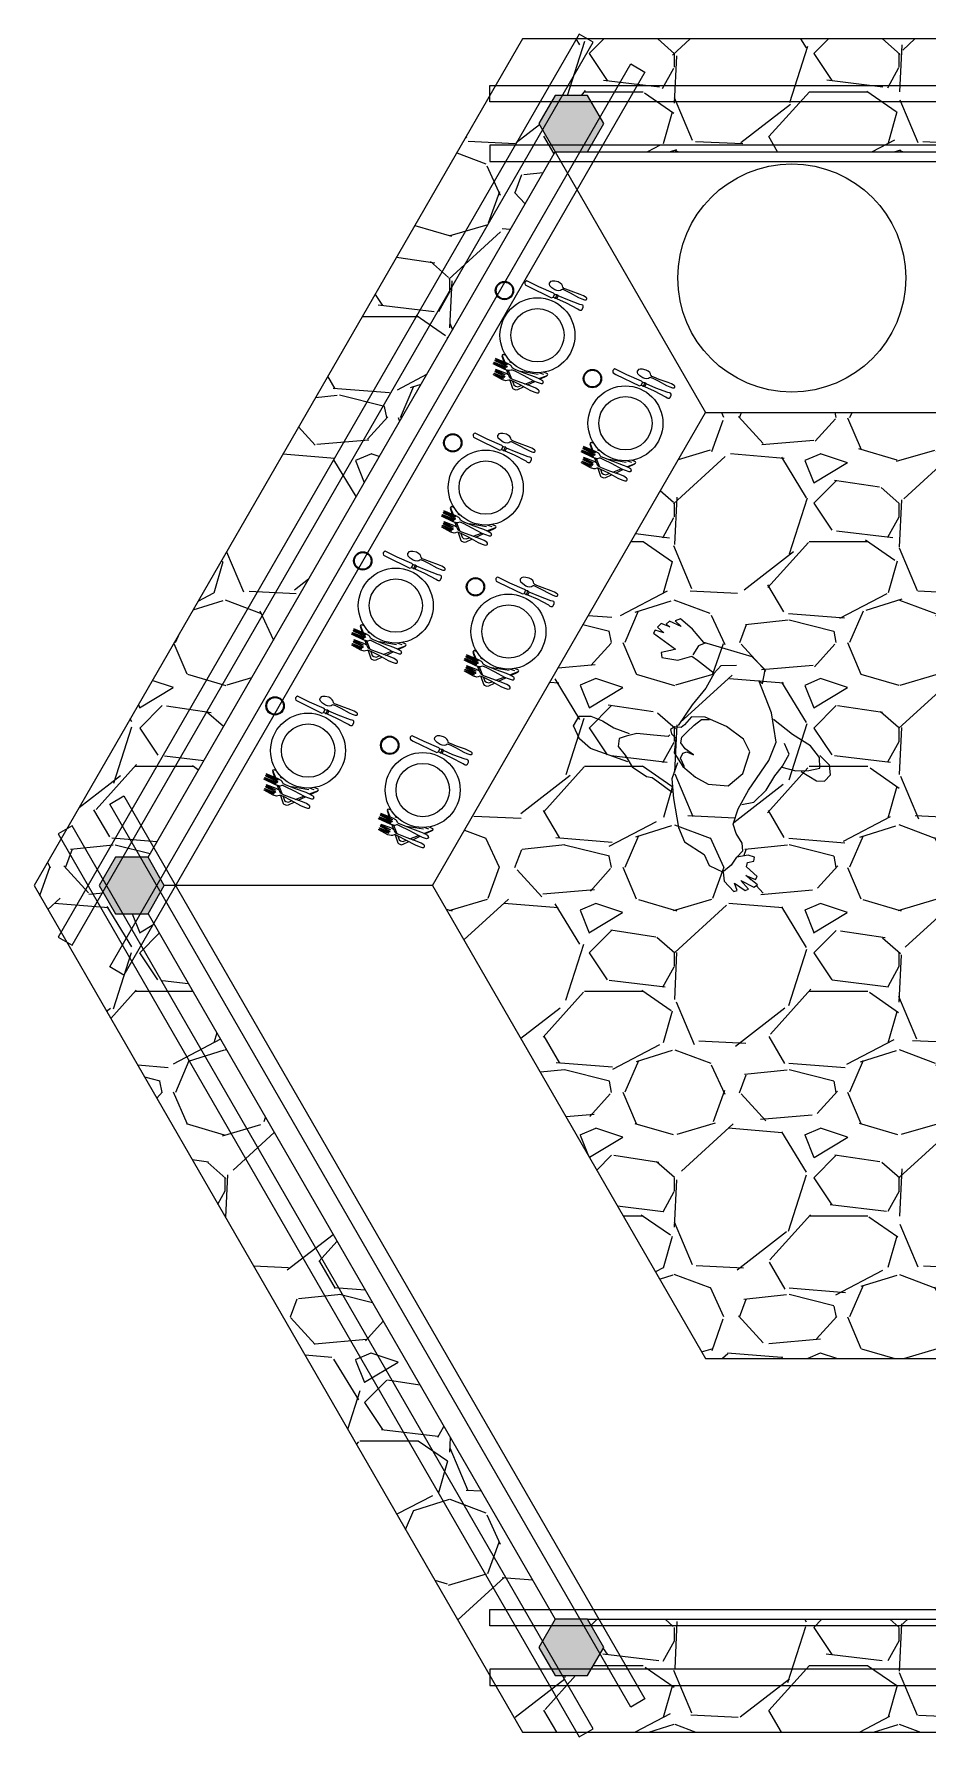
# Model space of a CAD drawing. Header units: inches. Extents: x 102.2 to 116.5, y 1193.1 to 1198.3.
# Drawn here: x 102.23 to 104.97, y 1193.11 to 1198.33 of the extents above; entities that cross this region are included whole.
import ezdxf

# ---------------------------------------------------------------- set-up
doc = ezdxf.new("R2010")
doc.units = ezdxf.units.IN
doc.header["$MEASUREMENT"] = 0
for name, color, linetype in [('ANTIKEIMENA', 2, 'Continuous'), ('DIAKEKOMMENES', 1, 'Continuous'), ('PROVOLES TOIXON', 3, 'Continuous'), ('xats', 7, 'Continuous'), ('YPOSTILOMATA', 4, 'Continuous')]:
    doc.layers.add(name, color=color, linetype=linetype)

# ---------------------------------------------------------------- blocks, each defined once
blk = doc.blocks.new('12PKIT16')
at = {"color": 0, "linetype": 'ByBlock'}
for radius in [5.625, 4]:
    blk.add_circle((0, 0), radius, dxfattribs=at)
blk = doc.blocks.new('12PKIT10')
at = {"color": 0, "linetype": 'ByBlock'}
for radius in [1.375, 1.25]:
    blk.add_circle((0, 0), radius, dxfattribs=at)
blk = doc.blocks.new('12PKIT21')
at = {"color": 0, "linetype": 'ByBlock'}
for p, q in [((-6.0625, 0.5), (-8, 0.4375)), ((-8, 0.4375), (-8, 0.375)), ((-8, 0.375), (-6.0625, 0.3125)), ((-6.0625, 0.25), (-8, 0.1875)), ((-8, 0.1875), (-8, 0.125)), ((-8, 0.125), (-6, 0.0625)), ((-5.5625, 0.4375), (-6.0625, 0.5)), ((-6.0625, 0.3125), (-6.0625, 0.25)), ((-6, 0.0625), (-5.9375, 0)), ((-6, -0.0625), (-5.9375, 0)), ((-5.375, 0.375), (-5.5625, 0.4375)), ((-5.1875, 0.1875), (-5.375, 0.375)), ((-5, 0.125), (-5.1875, 0.1875)), ((-4.5625, 0.125), (-5, 0.125)), ((-3.0625, 0.1875), (-4.5625, 0.125)), ((-1.375, 0.3125), (-3.0625, 0.1875)), ((-0.8125, 0.3125), (-1.375, 0.3125)), ((-0.1875, 0.25), (-0.8125, 0.3125)), ((-0.0625, 0.1875), (-0.1875, 0.25)), ((0, 0.0625), (-0.0625, 0.1875)), ((0, 0.0625), (0, -0.0625)), ((0, -0.0625), (0, 0.0625)), ((-8, -0.125), (-6, -0.0625)), ((-8, -0.1875), (-8, -0.125)), ((-6.0625, -0.25), (-8, -0.1875)), ((-8, -0.375), (-6.0625, -0.3125)), ((-8, -0.4375), (-8, -0.375)), ((-6.0625, -0.5), (-8, -0.4375)), ((-6.0625, -0.3125), (-6.0625, -0.25)), ((-5.5625, -0.4375), (-6.0625, -0.5)), ((-5.375, -0.375), (-5.5625, -0.4375)), ((-5.1875, -0.1875), (-5.375, -0.375)), ((-5, -0.125), (-5.1875, -0.1875)), ((-4.5625, -0.125), (-5, -0.125)), ((-3.0625, -0.1875), (-4.5625, -0.125)), ((-1.375, -0.3125), (-3.0625, -0.1875)), ((-0.8125, -0.3125), (-1.375, -0.3125)), ((-0.1875, -0.25), (-0.8125, -0.3125)), ((-0.0625, -0.1875), (-0.1875, -0.25)), ((0, -0.0625), (-0.0625, -0.1875))]:
    blk.add_line(p, q, dxfattribs=at)
blk = doc.blocks.new('12PKIT24')
at = {"color": 0, "linetype": 'ByBlock'}
for p, q in [((-5.75, 0.5625), (-7.3125, 0.4375)), ((-7.3125, 0.4375), (-7.3125, 0.375)), ((-7.3125, 0.375), (-5.75, 0.3125)), ((-5.75, 0.25), (-7.3125, 0.1875)), ((-7.3125, 0.1875), (-7.3125, 0.125)), ((-7.3125, 0.125), (-5.6875, 0.0625)), ((-5.25, 0.5), (-5.75, 0.5625)), ((-5.75, 0.3125), (-5.75, 0.25)), ((-5.6875, 0.0625), (-5.625, 0)), ((-5.6875, -0.0625), (-5.625, 0)), ((-5.0625, 0.375), (-5.25, 0.5)), ((-4.875, 0.1875), (-5.0625, 0.375)), ((-4.6875, 0.125), (-4.875, 0.1875)), ((-4.25, 0.125), (-4.6875, 0.125)), ((-2.9375, 0.1875), (-4.25, 0.125)), ((-1.3125, 0.3125), (-2.9375, 0.1875)), ((-0.6875, 0.3125), (-1.3125, 0.3125)), ((-0.1875, 0.25), (-0.6875, 0.3125)), ((-0.0625, 0.1875), (-0.1875, 0.25)), ((0, 0.0625), (-0.0625, 0.1875)), ((0, -0.0625), (0, 0.0625)), ((-7.3125, -0.125), (-5.6875, -0.0625)), ((-7.3125, -0.1875), (-7.3125, -0.125)), ((-5.75, -0.25), (-7.3125, -0.1875)), ((-7.3125, -0.3750000000000001), (-5.75, -0.3125)), ((-7.3125, -0.4375000000000001), (-7.3125, -0.3750000000000001)), ((-5.75, -0.5625000000000001), (-7.3125, -0.4375000000000001)), ((-5.75, -0.3125), (-5.75, -0.25)), ((-5.25, -0.5000000000000001), (-5.75, -0.5625000000000001)), ((-5.0625, -0.3750000000000001), (-5.25, -0.5000000000000001)), ((-4.875, -0.1875), (-5.0625, -0.3750000000000001)), ((-4.6875, -0.125), (-4.875, -0.1875)), ((-4.25, -0.125), (-4.6875, -0.125)), ((-2.9375, -0.1875), (-4.25, -0.125)), ((-1.3125, -0.3125), (-2.9375, -0.1875)), ((-0.6875, -0.3125), (-1.3125, -0.3125)), ((-0.1875, -0.25), (-0.6875, -0.3125)), ((-0.0625, -0.1875), (-0.1875, -0.25)), ((0, -0.0625), (-0.0625, -0.1875))]:
    blk.add_line(p, q, dxfattribs=at)
blk = doc.blocks.new('12PKIT27')
at = {"color": 0, "linetype": 'ByBlock'}
for name, p in [('12PKIT21', (0, 1.5)), ('12PKIT24', (0, 0))]:
    blk.add_blockref(name, p, dxfattribs=at)
blk = doc.blocks.new('12PKIT20')
at = {"color": 0, "linetype": 'ByBlock'}
for p, q in [((-9.4375, 0.25), (-9.5, 0.0625)), ((-9.5, 0.0625), (-9.4375, -0.125)), ((-9.3125, 0.375), (-9.4375, 0.25)), ((-7.3125, 0.3125), (-9.3125, 0.375)), ((-4.9375, 0.3125), (-7.3125, 0.3125)), ((-4.75, 0.25), (-4.9375, 0.3125)), ((-4.5, 0.25), (-4.75, 0.25)), ((-4.75, 0.25), (-4.75, -0.25)), ((-4.375, 0.3125), (-4.5, 0.25)), ((-4.375, 0.3125), (-4.375, -0.3125)), ((-4.125, 0.25), (-4.375, 0.3125)), ((-4.125, -0.25), (-4.125, 0.25)), ((-2.5625, 0.25), (-4.125, 0.25)), ((-0.625, 0.375), (-2.5625, 0.25)), ((-0.375, 0.4375), (-0.625, 0.375)), ((-0.1875, 0.4375), (-0.375, 0.4375)), ((-0.0625, 0.375), (-0.1875, 0.4375)), ((0, 0.1875), (-0.0625, 0.375)), ((0, -0.1875), (0, 0.1875)), ((-9.4375, -0.125), (-9.3125, -0.25)), ((-9.3125, -0.25), (-8.875, -0.3125)), ((-8.875, -0.3125), (-4.9375, -0.4375)), ((-4.9375, -0.4375), (-4.75, -0.25)), ((-4.5, -0.25), (-4.75, -0.25)), ((-4.375, -0.3125), (-4.5, -0.25)), ((-4.125, -0.25), (-4.375, -0.3125)), ((-2.5625, -0.25), (-4.125, -0.25)), ((-0.625, -0.375), (-2.5625, -0.25)), ((-0.375, -0.4375), (-0.625, -0.375)), ((-0.1875, -0.4375), (-0.375, -0.4375)), ((-0.0625, -0.375), (-0.1875, -0.4375)), ((0, -0.1875), (-0.0625, -0.375))]:
    blk.add_line(p, q, dxfattribs=at)
blk = doc.blocks.new('12PKIT23')
at = {"color": 0, "linetype": 'ByBlock'}
for p, q in [((-6.033105629545587, 0.2232757093485134), (-6.125, 0)), ((-6.033105629545587, -0.2232757093485133), (-6.125, 0)), ((-5.866051903684819, 0.3902252781695949), (-6.033105629545587, 0.2232757093485134)), ((-5.499461827765031, 0.5386249094513574), (-5.866051903684819, 0.3902252781695949)), ((-4.956537248166682, 0.6406496444979269), (-5.499461827765031, 0.5386249094513574)), ((-4.617789427169013, 0.6174621832836067), (-4.956537248166682, 0.6406496444979269)), ((-4.33936656382292, 0.5247124432001442), (-4.617789427169013, 0.6174621832836067)), ((-4.130549435946136, 0.3809503093999353), (-4.33936656382292, 0.5247124432001442)), ((-4.01453988991912, 0.2186382380604073), (-4.130549435946136, 0.3809503093999353)), ((-3.958855340809265, 0.1629883730555832), (-4.01453988991912, 0.2186382380604073)), ((-3.796441984224572, 0.1073385080507307), (-3.958855340809265, 0.1629883730555832)), ((-3.485536457414638, 0.1073385080507307), (-3.796441984224572, 0.1073385080507307)), ((-2.600976582432679, 0.1562953971734089), (-3.485536457414638, 0.1073385080507307)), ((-1.177007812563743, 0.261276796179601), (-2.600976582432679, 0.1562953971734089)), ((-0.6459374781703957, 0.267109081572471), (-1.177007812563743, 0.261276796179601)), ((-0.1790624722997052, 0.2204506936557209), (-0.6459374781703957, 0.267109081572471)), ((-0.0506718545200045, 0.1679599941526249), (-0.1790624722997052, 0.2204506936557209)), ((0, 0.0625), (-0.0506718545200045, 0.1679599941526249)), ((0, -0.0625), (0, 0.0625)), ((-5.866051903684819, -0.3902252781695949), (-6.033105629545587, -0.2232757093485133)), ((-5.499461827765031, -0.5386249094513573), (-5.866051903684819, -0.3902252781695949)), ((-4.956537248166682, -0.6406496444979268), (-5.499461827765031, -0.5386249094513573)), ((-4.617789427169013, -0.6174621832836066), (-4.956537248166682, -0.6406496444979268)), ((-4.33936656382292, -0.5247124432001442), (-4.617789427169013, -0.6174621832836066)), ((-4.130549435946136, -0.3809503093999353), (-4.33936656382292, -0.5247124432001442)), ((-4.01453988991912, -0.2186382380604072), (-4.130549435946136, -0.3809503093999353)), ((-3.958855340809265, -0.1629883730555832), (-4.01453988991912, -0.2186382380604072)), ((-3.796441984224572, -0.1073385080507307), (-3.958855340809265, -0.1629883730555832)), ((-3.485536457414638, -0.1073385080507307), (-3.796441984224572, -0.1073385080507307)), ((-2.600976582432679, -0.1562953971734089), (-3.485536457414638, -0.1073385080507307)), ((-1.177007812563743, -0.2612767961796009), (-2.600976582432679, -0.1562953971734089)), ((-0.6459374781703957, -0.267109081572471), (-1.177007812563743, -0.2612767961796009)), ((-0.1790624722997052, -0.2204506936557208), (-0.6459374781703957, -0.267109081572471)), ((-0.0506718545200045, -0.1679599941526248), (-0.1790624722997052, -0.2204506936557208)), ((0, -0.0625), (-0.0506718545200045, -0.1679599941526248))]:
    blk.add_line(p, q, dxfattribs=at)
blk = doc.blocks.new('12PKIT26')
at = {"color": 0, "linetype": 'ByBlock'}
for name, p in [('12PKIT20', (0, 0)), ('12PKIT23', (0, 1.5))]:
    blk.add_blockref(name, p, dxfattribs=at)
blk = doc.blocks.new('12PKIT30')
at = {"color": 0, "linetype": 'ByBlock'}
for p, q in [((-3.5, -4.6875), (-3.625, -4.8125)), ((-3.625, -4.8125), (-3.625, -5)), ((-3.625, -5), (-2.976990861618798, -5.706919060052218)), ((-3.5625, -4.9375), (-3.5, -5.0625)), ((-3.109335740958187, -4.6875), (-3.5, -4.6875)), ((-3.5, -5.0625), (-2.835067319461444, -5.70234088127295)), ((3.25, -5), (2.468246519449308, -5.054540940503536)), ((2.8125, -5.875), (3.6875, -5)), ((2.986111111111111, -5.886111111111112), (3.75, -5)), ((3.75, -4.6875), (3.109335740958187, -4.6875)), ((3.6875, -5), (3.75, -4.875)), ((3.8125, -4.75), (3.75, -4.6875)), ((3.75, -5), (3.8125, -4.875)), ((3.8125, -4.875), (3.8125, -4.75)), ((-2.836565096952908, -5.860110803324099), (-2.754406005221932, -5.949738903394254)), ((-2.665371400523559, -5.865633180628272), (-2.583690330477355, -5.94423194614443)), ((-2.602044235924933, -6.115951742627344), (-2.474525316455696, -6.255063291139241)), ((-2.398630462317922, -6.122308423052564), (-2.289663461538461, -6.227163461538462)), ((-1.742466110407327, -5.348311589098187), (-2.125, -5.375)), ((-2.108644859813084, -6.654205607476635), (-1.627205882352941, -7.179411764705883)), ((-1.876084598698481, -6.62513557483731), (-0.9019607843137252, -7.5625)), ((2.5, -5.3125), (-0.0699149582149316, -5.997810655523982)), ((1.223958333333333, -7.463541666666666), (2.196120689655172, -6.491379310344827)), ((1.654829545454546, -7.430397727272728), (2.456896551724137, -6.5)), ((-1.035904255319149, -7.824468085106383), (-0.1875, -8.75)), ((-0.6421568627450978, -7.8125), (-0.1875, -8.25)), ((-0.1875, -8.25), (0.0625, -8.3125)), ((-0.1875, -8.75), (-0.0625, -8.8125)), ((-0.0625, -8.8125), (0.375, -8.8125)), ((0.0625, -8.3125), (0.4375, -8.25)), ((0.375, -8.8125), (0.625, -8.625)), ((0.4375, -8.25), (0.8080357142857137, -7.879464285714286)), ((0.625, -8.625), (1.239116915422886, -7.912624378109452))]:
    blk.add_line(p, q, dxfattribs=at)
for name, p in [('12PKIT26', (4.5625, 6.4375)), ('12PKIT10', (-7.25, 4.125)), ('12PKIT16', (0, 0)), ('12PKIT27', (3.6875, -7.6875))]:
    blk.add_blockref(name, p, dxfattribs=at)

msp = doc.modelspace()

# ---------------------------------------------------------------- hatches: boundary and pattern name
at = {"layer": 'xats', "transparency": 33554528}
h = msp.add_hatch(dxfattribs=at)
h.set_pattern_fill('GRAVEL', color=256, scale=0.69)
h.set_pattern_definition([(228.012787504, (0.4968, 0.69), (-5.520000000000042, -6.210000000000002), [0.09282983999999998, -9.190170752480851]), (184.969740728, (0.4347, 0.621), (8.279999999999982, 0.6900000000000241), [0.15929892, -15.7705880852487]), (132.510447078, (0.276, 0.6072), (6.90000000000008, -7.589999999999907), [0.11232372, -11.12006249130879]), (267.273689006, (0.0069, 0.4347), (0.6900000000000166, 13.80000000000001), [0.14506422, -14.36135504872401]), (292.833654178, (0, 0.2897999999999999), (-3.449999999999992, 8.280000000000019), [0.14224695, -14.08246745838093]), (357.273689006, (0.0552, 0.1587), (-13.80000000000001, 0.6900000000000176), [0.14506422, -14.36135504872401]), (37.6942404667, (0.2001, 0.1518), (-8.969999999999999, -6.899999999999981), [0.19184001, -18.99214549875204]), (72.2553283749, (0.3519, 0.2691), (4.830000000000019, 15.18), [0.18111672, -17.93056183280124]), (121.429565615, (0.4071, 0.4416), (-5.520000000000013, 8.96999999999999), [0.1455555, -14.41001044571301]), (175.236358309, (0.3311999999999999, 0.5658), (7.589999999999988, -0.6900000000000261), [0.16617408, -8.142526179366687]), (222.397437798, (0.1656, 0.5795999999999999), (-8.279999999999974, -7.589999999999979), [0.21489912, -21.27502875330848]), (138.814074834, (0.69, 0.4278), (-4.830000000000022, 4.14), [0.07334768999999998, -7.261452920786941]), (171.46923439, (0.6348, 0.4760999999999999), (8.969999999999999, -1.379999999999997), [0.13954353, -13.81484287714833]), (225, (0.4968, 0.4968), (-7.66053886991358e-17, -0.6899999999999537), [0.09758048999999999, -0.878226868037439]), (203.198590514, (0.4485, 0.5795999999999999), (3.449999999999992, 1.379999999999983), [0.05254901999999999, -5.202334423046091]), (291.801409486, (0.4001999999999999, 0.5589), (-0.6899999999997819, 2.07000000000007), [0.07431506999999998, -3.641448646922805]), (30.96375653209999, (0.4278, 0.4898999999999999), (2.070000000000037, 1.379999999999986), [0.12070101, -3.902655797443256]), (161.565051177, (0.5313, 0.5519999999999999), (1.380000000000008, -0.6899999999999838), [0.08727879, -2.094692795516195]), (16.389540334, (0, 0.5589), (6.899999999999976, 2.07000000000003), [0.122268, -12.10456315120189]), (70.3461759419, (0.1173, 0.5933999999999999), (-2.760000000000842, -7.590000000002343), [0.10257609, -10.15501134565011]), (293.198590514, (0.5313, 0.69), (-1.379999999999979, 3.449999999999994), [0.10509735, -5.149786093046091]), (343.610459666, (0.5726999999999999, 0.5933999999999999), (-6.899999999999976, 2.07000000000003), [0.122268, -12.10456315120161]), (339.44395478, (0, 0.1311), (-3.450000000000025, 1.380000000000017), [0.1179072, -5.777455384269073]), (294.775140569, (0.1104, 0.0897), (-3.450000000000003, 7.590000000000001), [0.09879281999999999, -9.780503713660439]), (66.8014094864, (0.5382, 0), (1.379999999999987, 3.449999999999979), [0.10509735, -5.149786093046091]), (17.3540246363, (0.5795999999999999, 0.0966), (-8.969999999999983, -2.759999999999974), [0.11566539, -11.4508422938256]), (69.44395478040002, (0.2001, 0), (-1.380000000000005, -3.449999999999969), [0.05895359999999999, -5.836408984269074]), (101.309932474, (0.4968, 0), (-0.689999999999975, 2.760000000000008), [0.03518309999999999, -3.483140364379032]), (165.963756532, (0.4898999999999999, 0.0345), (2.069999999999971, -0.6900000000000008), [0.14224695, -2.702695931676213]), (186.009005957, (0.3519, 0.06899999999999999), (6.900000000000031, 0.6899999999999883), [0.1318245, -13.05060699043453]), (303.690067526, (0.4278, 0.4278), (-0.6899999999999912, 1.37999999999999), [0.09951317999999996, -2.388317200070159]), (353.157226587, (0.4829999999999999, 0.345), (11.73000000000001, -1.380000000000036), [0.17373786, -17.20001821057953]), (60.9453959009, (0.6555, 0.3243), (-2.759999999999983, -4.829999999999984), [0.07103963999999999, -7.03294515728103]), (90, (0.69, 0.3864), (-0.6899999999999998, 0.69), [0.04139999999999999, -0.6486]), (120.256437164, (0.3381, 0.0897), (2.760000000000006, -4.830000000000005), [0.09585755999999998, -9.489928792720361]), (48.01278750420001, (0.2897999999999999, 0.1725), (5.52, 6.209999999999982), [0.18565968, -9.09734091248085]), (0, (0.414, 0.3105), (0.69, 0.69), [0.1794, -0.5105999999999999]), (325.3048464690001, (0.5933999999999999, 0.3105), (6.900000000000095, -4.829999999999879), [0.10909866, -10.80075926758098]), (254.054604099, (0.6830999999999999, 0.2484), (-0.690000000000026, -2.760000000000003), [0.10046538, -4.922810443603544]), (207.645975364, (0.6555, 0.1518), (-13.10999999999996, -6.900000000000032), [0.16357485, -16.19393718575898]), (175.42607874, (0.5105999999999999, 0.0759), (-8.969999999999967, 0.6900000000000008), [0.17305131, -17.13206065149854])])
h.paths.add_polyline_path([(106.7279118874989, 1198.317193657499), (103.7279118874989, 1198.317193657499), (102.2279118874989, 1195.719118657498), (103.7279118874989, 1193.121043657499), (106.7279118874989, 1193.121043657499), (108.2279118874989, 1195.719118657498)])
h.paths.add_polyline_path([(105.6221832652955, 1196.45847660416), (105.6259483342333, 1196.45847660416), (105.6220299366964, 1196.459064866339)], flags=0)
h.paths.add_polyline_path([(105.6805418338435, 1196.511232638438), (105.6203007308261, 1196.503696062117), (105.5111137316045, 1196.513116782518), (105.4452250251786, 1196.513116782518), (105.3962791289757, 1196.503696062117), (105.3755712498149, 1196.481086333122), (105.3586284395908, 1196.45094002784), (105.339803094896, 1196.437751019246), (105.3134476123256, 1196.443403451487), (105.3360380259582, 1196.417025434364), (105.339803094896, 1196.39629984945), (105.3285078880814, 1196.392531561289), (105.3153301467951, 1196.407604713931), (105.3021524055099, 1196.403836425771), (105.2927397331649, 1196.360501111894), (105.2814445263468, 1196.360501111894), (105.2776794574091, 1196.392531561289), (105.2701493195323, 1196.347312103333), (105.2588541127154, 1196.352964535573), (105.256971578246, 1196.39818399353), (105.2456763714302, 1196.364269400054), (105.2362636990852, 1196.371805976375), (105.240028768023, 1196.411373002123), (105.2249684922672, 1196.392531561289), (105.2174383543904, 1196.40006813761), (105.2306160956756, 1196.441519307406), (105.253206509307, 1196.45847660416), (105.2531442768196, 1196.459255175381), (105.2833270596021, 1196.447171737889), (105.311742677675, 1196.445394242631), (105.3134476123256, 1196.443403451487), (105.339803094896, 1196.437751019246), (105.3586284395908, 1196.45094002784), (105.3755712498149, 1196.481086333122), (105.3962791289757, 1196.503696062117), (105.4452250251786, 1196.513116782518), (105.5111137316045, 1196.513116782518), (105.6203007308261, 1196.503696062117), (105.6805418338435, 1196.511232638438), (105.752078143679, 1196.567756960908), (105.8198493845744, 1196.650659300501), (105.8160843156355, 1196.635586147859), (105.8575000739617, 1196.64877515642), (105.8725603497151, 1196.70341533481), (105.8537350050239, 1196.788201818483), (105.8398332117967, 1196.84907416672), (105.8374914220719, 1196.850949200184), (105.8575000739617, 1196.905018751552), (105.8669127463079, 1196.952122353621), (105.8537350050239, 1196.963427218102), (105.8480874016143, 1196.938933345027), (105.8443223326753, 1196.978500370743), (105.8311445913913, 1196.982268658904), (105.8292620569218, 1196.969079650342), (105.825496987984, 1196.997341811577), (105.8104367122282, 1197.001110099738), (105.8047891088209, 1196.976616226663), (105.7991415054137, 1197.002994243818), (105.7878462985956, 1197.002994243818), (105.7784336262506, 1196.920091904225), (105.7671384194325, 1196.931396768706), (105.7483130747412, 1196.954006497701), (105.7351353334549, 1196.944585777268), (105.752078143679, 1196.897482175231), (105.7840812296578, 1196.865451725836), (105.7821986951884, 1196.844726140953), (105.7727230619586, 1196.78023674209), (105.7709034924687, 1196.780665242162), (105.7727860228421, 1196.780665242162), (105.7821986951884, 1196.844726140953), (105.7840812296578, 1196.865451725836), (105.752078143679, 1196.897482175231), (105.7351353334549, 1196.944585777268), (105.7483130747412, 1196.954006497701), (105.7671384194325, 1196.931396768706), (105.7784336262506, 1196.920091904225), (105.7878462985956, 1197.002994243818), (105.7991415054137, 1197.002994243818), (105.8047891088209, 1196.976616226663), (105.8104367122282, 1197.001110099738), (105.825496987984, 1196.997341811577), (105.8273608834999, 1196.983350642633), (105.8443223326753, 1196.978500370743), (105.8480874016143, 1196.938933345027), (105.8537350050239, 1196.963427218102), (105.8669127463079, 1196.952122353621), (105.8575000739617, 1196.905018751552), (105.838674729268, 1196.854146861354), (105.8537350050239, 1196.788201818483), (105.8725603497151, 1196.70341533481), (105.8575000739617, 1196.64877515642), (105.8160843156355, 1196.635586147859), (105.8198493845744, 1196.650659300501), (105.752078143679, 1196.567756960908)], flags=16)
h.paths.add_polyline_path([(105.6396808313189, 1196.602945854109), (105.615207883218, 1196.567147116554), (105.5469910185325, 1196.553821576882), (105.4911788737862, 1196.573991930827), (105.4659329043417, 1196.629933715618), (105.4659329043417, 1196.675153173575), (105.4753455766879, 1196.724140919692), (105.499209202985, 1196.768668615601), (105.5407068103174, 1196.786290367727), (105.5462725631923, 1196.803939428863), (105.5562945588696, 1196.813387453606), (105.5688629768248, 1196.806406108255), (105.5776936103678, 1196.787510056403), (105.5895708559879, 1196.783131923889), (105.6215739419656, 1196.775595347568), (105.6410086099892, 1196.739214072366), (105.6485387478659, 1196.667616597254)], flags=0)
h.paths.add_polyline_path([(104.2897921371917, 1197.170783585749), (103.4516730532421, 1195.719118749555), (104.2897929932564, 1194.267453283431), (106.6279117252927, 1194.267453834154), (106.6279119137256, 1193.467453834154), (106.6779119137256, 1193.380851293776), (106.6279119137256, 1193.294248753398), (106.5279119137256, 1193.294248753398), (106.4779119137256, 1193.380851293776), (106.5279119001266, 1193.4674538106), (103.9279129627883, 1193.467453198194), (103.9779129627883, 1193.380850657815), (103.9279129627883, 1193.294248117437), (103.8279129627883, 1193.294248117437), (103.7779129627883, 1193.380850657815), (103.8279129627883, 1193.467453198194), (102.5779125693898, 1195.63251611712), (102.4779125693898, 1195.63251611712), (102.4279125693898, 1195.719118657498), (102.4779125693898, 1195.805721197877), (102.5779125693898, 1195.805721197877), (103.8279118612723, 1197.970783480843), (103.7779118612723, 1198.057386021221), (103.8279118612723, 1198.1439885616), (103.9279118612723, 1198.1439885616), (103.9779118612723, 1198.057386021221), (103.9279118743856, 1197.970783503556), (106.5279108253229, 1197.970784094091), (106.4779108122096, 1198.057386657182), (106.5279108122096, 1198.14398919756), (106.6279108122096, 1198.14398919756), (106.6779108122096, 1198.057386657182), (106.6279108122096, 1197.970784116803), (106.6279109939127, 1197.170784116803)], flags=16)
h.paths.add_polyline_path([(105.8544108004781, 1197.59021304081, -1), (106.5544108004781, 1197.59021304081, -1)], flags=0)
h.paths.add_polyline_path([(105.59806298591, 1195.094078145559), (105.6018280548478, 1195.114803730473), (105.5905328480333, 1195.118572018634), (105.5773551067469, 1195.103498865992), (105.5641773654617, 1195.107267154152), (105.5547646931167, 1195.150602468029), (105.5434694862986, 1195.150602468029), (105.5397044173609, 1195.118572018634), (105.5321742794841, 1195.16379147659), (105.5208790726672, 1195.15813904435), (105.5189965381978, 1195.112919586393), (105.5077013313821, 1195.146834179869), (105.498288659037, 1195.139297603548), (105.5020537279748, 1195.0997305778), (105.486993452219, 1195.118572018634), (105.4794633143422, 1195.111035442313), (105.4926410556274, 1195.069584272516), (105.5158862632238, 1195.05213546039), (105.5453520195539, 1195.063931842034), (105.5737676376266, 1195.065709337292)], flags=16)
h.paths.add_polyline_path([(105.9388017248576, 1195.15625490027), (105.9670397418974, 1195.139297603548), (105.9839825521215, 1195.09784643372), (105.9877476210605, 1195.031901390881), (105.9995980454183, 1194.954807771956), (106.0141031036308, 1194.943346619015), (106.0818743445262, 1194.860444279422), (106.0781092755873, 1194.875517432064), (106.1195250339134, 1194.862328423502), (106.134585309667, 1194.807688245113), (106.1157599649757, 1194.72290176144), (106.1006996892199, 1194.656956718568), (106.1195250339134, 1194.606084828371), (106.1289377062597, 1194.558981226302), (106.1157599649757, 1194.547676361821), (106.1101123615661, 1194.572170234896), (106.1063472926271, 1194.53260320918), (106.0893858434518, 1194.52775293729), (106.0875219479358, 1194.513761768345), (106.07246167218, 1194.509993480185), (106.0668140687727, 1194.53448735326), (106.0611664653655, 1194.508109336105), (106.0498712585474, 1194.508109336105), (106.0404585862024, 1194.591011675698), (106.0291633793843, 1194.579706811217), (106.0103380346931, 1194.557097082222), (105.9971602934067, 1194.566517802655), (106.0141031036308, 1194.613621404692), (106.0461061896096, 1194.645651854087), (106.0442236551402, 1194.666377438969), (106.0348109827939, 1194.730438337761), (106.0329284524215, 1194.730438337761), (106.0347480219105, 1194.730866837833), (106.0442236551402, 1194.666377438969), (106.0461061896096, 1194.645651854087), (106.0141031036308, 1194.613621404692), (105.9971602934067, 1194.566517802655), (106.0103380346931, 1194.557097082222), (106.0291633793843, 1194.579706811217), (106.0404585862024, 1194.591011675698), (106.0498712585474, 1194.508109336105), (106.0611664653655, 1194.508109336105), (106.0668140687727, 1194.53448735326), (106.07246167218, 1194.509993480185), (106.0875219479358, 1194.513761768345), (106.0912870168736, 1194.542023929581), (106.0931695513431, 1194.528834921019), (106.1063472926271, 1194.53260320918), (106.1101123615661, 1194.572170234896), (106.1157599649757, 1194.547676361821), (106.1289377062597, 1194.558981226302), (106.1195250339134, 1194.606084828371), (106.0995163820237, 1194.660154379739), (106.1018581717485, 1194.662029413203), (106.1157599649757, 1194.72290176144), (106.134585309667, 1194.807688245113), (106.1195250339134, 1194.862328423502), (106.0781092755873, 1194.875517432064), (106.0818743445262, 1194.860444279422), (106.0141031036308, 1194.943346619015), (105.9995980454183, 1194.954807771956), (105.9877476210605, 1195.031901390881), (105.9839825521215, 1195.09784643372), (105.9670397418974, 1195.139297603548), (105.9388017248576, 1195.15625490027), (105.916211311225, 1195.129876883115), (105.8955034320642, 1195.095962289639), (105.8842082252474, 1195.052626975763), (105.8879732941851, 1195.052626975763), (105.8840548966482, 1195.052038713584), (105.8955034320642, 1195.095962289639), (105.916211311225, 1195.129876883115)], flags=16)
h.paths.add_polyline_path([(105.032845720538, 1197.570187233158, -1), (105.732845720538, 1197.570187233158, -1)], flags=0)
h.paths.add_polyline_path([(105.8772328431698, 1194.943956463369), (105.9017057912707, 1194.908157725813), (105.9105637078177, 1194.843486982669), (105.903033569941, 1194.771889507557), (105.8835989019174, 1194.735508232355), (105.8515958159397, 1194.727971656034), (105.8397185703196, 1194.72359352352), (105.8308879367766, 1194.704697471668), (105.8183195188215, 1194.697716126317), (105.8082975231441, 1194.70716415106), (105.8027317702692, 1194.724813212196), (105.7612341629368, 1194.742434964322), (105.7373705366397, 1194.786962660231), (105.7279578642935, 1194.835950406348), (105.7279578642935, 1194.881169864305), (105.753203833738, 1194.937111649096), (105.8090159784843, 1194.957282003041)], flags=16)
h.paths.add_polyline_path([(104.5241007005328, 1196.082343569371), (104.5259412006861, 1196.085628124637), (104.5235125623117, 1196.082497372763)], flags=16)
h.paths.add_polyline_path([(104.5066053619616, 1196.159043209552), (104.4837320867771, 1196.102806177645), (104.4221391732236, 1196.012159259486), (104.389930420533, 1195.954679542327), (104.3742223276278, 1195.907375139305), (104.3838237586363, 1195.878257642381), (104.4018404170444, 1195.848740553089), (104.4041436890342, 1195.825870518355), (104.3863291425018, 1195.805641742229), (104.4203836888875, 1195.812454557056), (104.4403046890755, 1195.805607706272), (104.4380705522523, 1195.793911966651), (104.4184793471635, 1195.789784318515), (104.4153249602628, 1195.776446301259), (104.4485283917391, 1195.7470510641), (104.4430068912768, 1195.737197398299), (104.4132238001762, 1195.749570470556), (104.4489911635476, 1195.720896474117), (104.4385386176298, 1195.713805919054), (104.3981700038741, 1195.734268527328), (104.422234776179, 1195.707836197095), (104.41105879852, 1195.70330895658), (104.3783819804233, 1195.725935287031), (104.3874567980231, 1195.703586696829), (104.377201070441, 1195.700701733945), (104.3474818209378, 1195.73246048946), (104.3437316854635, 1195.760457153282), (104.3430220572599, 1195.760783456579), (104.3683177785742, 1195.781207372004), (104.3837589914151, 1195.805127568196), (104.3863291425018, 1195.805641742229), (104.4041436890342, 1195.825870518355), (104.4018404170444, 1195.848740553089), (104.3838237586363, 1195.878257642381), (104.3742223276278, 1195.907375139305), (104.389930420533, 1195.954679542327), (104.4221391732236, 1196.012159259486), (104.4837320867771, 1196.102806177645), (104.5066053619616, 1196.159043209552), (104.4922644102643, 1196.249080867008), (104.4530714129498, 1196.348728485965), (104.464380367346, 1196.338075635402), (104.4731200963065, 1196.380653001716), (104.4328153241209, 1196.420501293263), (104.3496471414517, 1196.445525178013), (104.2897478811156, 1196.463154166809), (104.2869673967324, 1196.462027829293), (104.249579368757, 1196.505914021879), (104.2130885736158, 1196.53715133288), (104.1967847321656, 1196.531181610922), (104.2153918456062, 1196.514281298148), (104.1790340272301, 1196.530338518052), (104.1693049130547, 1196.520684648446), (104.1798904357096, 1196.512595112427), (104.1533947082464, 1196.52312611086), (104.1427453439933, 1196.511829963618), (104.161352457435, 1196.494929650846), (104.135580161714, 1196.502897334733), (104.1300586612517, 1196.493043668932), (104.1977794109502, 1196.444306656602), (104.1823958195752, 1196.439979212275), (104.153469136954, 1196.434608878907), (104.1552457955372, 1196.418507750898), (104.2046200917267, 1196.410262326776), (104.2482069339806, 1196.422523419017), (104.2653671839103, 1196.41074973535), (104.3169941510134, 1196.370958700447), (104.3157308673463, 1196.369580818081), (104.3166511154207, 1196.37122309214), (104.2653671839103, 1196.41074973535), (104.2482069339806, 1196.422523419017), (104.2046200917267, 1196.410262326776), (104.1552457955372, 1196.418507750898), (104.153469136954, 1196.434608878907), (104.1823958195752, 1196.439979212275), (104.1977794109502, 1196.444306656602), (104.1300586612517, 1196.493043668932), (104.135580161714, 1196.502897334733), (104.161352457435, 1196.494929650846), (104.1427453439933, 1196.511829963618), (104.1533947082464, 1196.52312611086), (104.1665114050257, 1196.517912745293), (104.1790340272301, 1196.530338518052), (104.2153918456062, 1196.514281298148), (104.1967847321656, 1196.531181610922), (104.2130885736158, 1196.53715133288), (104.249579368757, 1196.505914021879), (104.2847562771228, 1196.464623248904), (104.3496471414517, 1196.445525178013), (104.4328153241209, 1196.420501293263), (104.4731200963065, 1196.380653001716), (104.464380367346, 1196.338075635402), (104.4530714129498, 1196.348728485965), (104.4922644102643, 1196.249080867008)], flags=16)
h.paths.add_polyline_path([(107.8279097369199, 1195.719118657498), (107.8779097369199, 1195.805721197877), (107.9779097369199, 1195.805721197877), (108.0279097369199, 1195.719118657498), (107.9779097369199, 1195.63251611712), (107.8779097369199, 1195.63251611712)], flags=16)
h.paths.add_polyline_path([(104.2046009648537, 1197.583537771593, -1), (104.9046009648537, 1197.583537771593, -1)], flags=0)
h.paths.add_polyline_path([(104.4258893525932, 1196.129380441662), (104.4041673921795, 1196.063355695764), (104.3592882927499, 1196.024526517125), (104.2981448985029, 1196.029848884908), (104.2586965348242, 1196.051953770816), (104.2205620578923, 1196.084112118713), (104.1933825634692, 1196.126696898223), (104.1982952846522, 1196.171512550989), (104.1856194084724, 1196.184995470818), (104.1822762891181, 1196.198356949848), (104.1945105378306, 1196.205908603392), (104.2153117264119, 1196.20437517), (104.2249371253588, 1196.21259640488), (104.2471561039406, 1196.236830976993), (104.2883946100797, 1196.236000845739), (104.3545355195569, 1196.207570553578), (104.4066226490078, 1196.168229752239)], flags=0)
at = {"layer": 'YPOSTILOMATA'}
h = msp.add_hatch(color=256, dxfattribs=at)
h.dxf.hatch_style = 1
h.paths.add_polyline_path([(103.7779118612723, 1198.057386021221), (103.8279118612723, 1197.970783480843), (103.9279118612723, 1197.970783480843), (103.9779118612723, 1198.057386021221), (103.9279118612723, 1198.1439885616), (103.8279118612723, 1198.1439885616)])
h.paths.add_polyline_path([(102.6279125693898, 1195.719118657498), (102.5779125693898, 1195.805721197877), (102.4779125693898, 1195.805721197877), (102.4279125693898, 1195.719118657498), (102.4779125693898, 1195.63251611712), (102.5779125693898, 1195.63251611712)])
h.paths.add_polyline_path([(103.7779129627883, 1193.380850657815), (103.8279129627883, 1193.294248117437), (103.9279129627883, 1193.294248117437), (103.9779129627883, 1193.380850657815), (103.9279129627883, 1193.467453198194), (103.8279129627883, 1193.467453198194)])
h.paths.add_polyline_path([(106.4779119137256, 1193.380851293776), (106.5279119137256, 1193.294248753398), (106.6279119137256, 1193.294248753398), (106.6779119137256, 1193.380851293776), (106.6279119137256, 1193.467453834154), (106.5279119137256, 1193.467453834154)])
h.paths.add_polyline_path([(107.8279097369199, 1195.719118657498), (107.8779097369199, 1195.63251611712), (107.9779097369199, 1195.63251611712), (108.0279097369199, 1195.719118657498), (107.9779097369199, 1195.805721197877), (107.8779097369199, 1195.805721197877)])
h.paths.add_polyline_path([(106.5279108122096, 1197.970784116803), (106.6279108122096, 1197.970784116803), (106.6779108122096, 1198.057386657182), (106.6279108122096, 1198.14398919756), (106.5279108122096, 1198.14398919756), (106.4779108122096, 1198.057386657182)])

# ---------------------------------------------------------------- linework, layer by layer
at = {"layer": 'ANTIKEIMENA'}
for p, q in [((104.1790340272301, 1196.530338518052), (104.1693049130547, 1196.520684648446)), ((104.2153918456062, 1196.514281298148), (104.1790340272301, 1196.530338518052)), ((104.2130885736158, 1196.53715133288), (104.1967847321656, 1196.531181610922)), ((104.1967847321656, 1196.531181610922), (104.2153918456062, 1196.514281298148)), ((104.249579368757, 1196.505914021879), (104.2130885736158, 1196.53715133288)), ((104.135580161714, 1196.502897334733), (104.1300586612517, 1196.493043668932)), ((104.1300586612517, 1196.493043668932), (104.1977794109502, 1196.444306656602)), ((104.161352457435, 1196.494929650846), (104.135580161714, 1196.502897334733)), ((104.1533947082464, 1196.52312611086), (104.1427453439933, 1196.511829963618)), ((104.1427453439933, 1196.511829963618), (104.161352457435, 1196.494929650846)), ((104.1798904357096, 1196.512595112427), (104.1533947082464, 1196.52312611086)), ((104.1693049130547, 1196.520684648446), (104.1798904357096, 1196.512595112427)), ((104.2847562771228, 1196.464623248904), (104.249579368757, 1196.505914021879)), ((104.1823958195752, 1196.439979212275), (104.153469136954, 1196.434608878907)), ((104.153469136954, 1196.434608878907), (104.1552457955372, 1196.418507750898)), ((104.1977794109502, 1196.444306656602), (104.1823958195752, 1196.439979212275)), ((104.2682556181811, 1196.454447934834), (104.2509676842616, 1196.427450251941)), ((104.2906075715062, 1196.463502416037), (104.2682556181811, 1196.454447934834)), ((104.3496471414517, 1196.445525178013), (104.2847562771228, 1196.464623248904)), ((104.4328153241209, 1196.420501293263), (104.3496471414517, 1196.445525178013)), ((104.1552457955372, 1196.418507750898), (104.2046200917267, 1196.410262326776)), ((104.2046200917267, 1196.410262326776), (104.2482069339806, 1196.422523419017)), ((104.2482069339806, 1196.422523419017), (104.2653671839103, 1196.41074973535)), ((104.2653671839103, 1196.41074973535), (104.3166511154207, 1196.37122309214)), ((104.3166511154207, 1196.37122309214), (104.2908841132682, 1196.325239318413)), ((104.315730864048, 1196.369580814483), (104.337949843089, 1196.393815386827)), ((104.337949843089, 1196.393815386827), (104.3844304141111, 1196.395823220046)), ((104.4731200963065, 1196.380653001716), (104.4328153241209, 1196.420501293263)), ((104.464380367346, 1196.338075635402), (104.4731200963065, 1196.380653001716)), ((104.2908841132682, 1196.325239318413), (104.2488132696637, 1196.273285822726)), ((104.4530714129498, 1196.348728485965), (104.464380367346, 1196.338075635402)), ((104.4922644102643, 1196.249080867008), (104.4530714129498, 1196.348728485965)), ((104.2488132696637, 1196.273285822726), (104.2057077659354, 1196.209948527668)), ((103.8848626234526, 1196.209641006995), (103.9014271248361, 1196.239202004391)), ((103.9014271248361, 1196.239202004391), (103.937651966476, 1196.238324875567)), ((103.937651966476, 1196.238324875567), (103.9732863531097, 1196.224830970207)), ((103.9732863531097, 1196.224830970207), (104.0085271030741, 1196.202925880491)), ((104.2471561039406, 1196.236830976993), (104.2249371253588, 1196.21259640488)), ((104.2883946100797, 1196.236000845739), (104.2471561039406, 1196.236830976993)), ((104.2551964721735, 1196.211444625287), (104.2779420641624, 1196.228910290678)), ((104.2779420641624, 1196.228910290678), (104.3015440646582, 1196.228632550426)), ((104.3545355195569, 1196.207570553578), (104.2883946100797, 1196.236000845739)), ((104.5066053619616, 1196.159043209552), (104.4922644102643, 1196.249080867008)), ((104.5566339547547, 1196.182800245226), (104.4980518642273, 1196.22857435063)), ((103.903209076961, 1196.169149418785), (103.8848626234526, 1196.209641006995)), ((103.9364125084368, 1196.139754181625), (103.903209076961, 1196.169149418785)), ((104.0085271030741, 1196.202925880491), (104.0549438306975, 1196.185548031291)), ((104.0247032613563, 1196.170124235916), (104.0218786695285, 1196.145811719759)), ((104.0461349665995, 1196.177536439318), (104.0247032613563, 1196.170124235916)), ((104.0785458311938, 1196.185270291041), (104.0461349665995, 1196.177536439318)), ((104.1297606275372, 1196.180309422186), (104.0785458311938, 1196.185270291041)), ((104.1751241283464, 1196.176469386433), (104.1297606275372, 1196.180309422186)), ((104.1804845928676, 1196.181867249167), (104.1751241283464, 1196.176469386433)), ((104.1945105378306, 1196.205908603392), (104.1822762891181, 1196.198356949848)), ((104.1822762891181, 1196.198356949848), (104.1856194084724, 1196.184995470818)), ((104.1856194084724, 1196.184995470818), (104.1982952846522, 1196.171512550989)), ((104.1982952846522, 1196.171512550989), (104.1933825634692, 1196.126696898223)), ((104.2153117264119, 1196.20437517), (104.1945105378306, 1196.205908603392)), ((104.2138490603113, 1196.156927815055), (104.2172002655193, 1196.174471424506)), ((104.2249371253588, 1196.21259640488), (104.2153117264119, 1196.20437517)), ((104.2172002655193, 1196.174471424506), (104.2322540618493, 1196.189773367718)), ((104.2322540618493, 1196.189773367718), (104.2551964721735, 1196.211444625287)), ((104.4066226490078, 1196.168229752239), (104.3545355195569, 1196.207570553578)), ((104.4258893525932, 1196.129380441662), (104.4066226490078, 1196.168229752239)), ((104.6123223182862, 1196.147279398018), (104.5566339547547, 1196.182800245226)), ((104.0517308957683, 1196.098872873165), (103.9364125084368, 1196.139754181625)), ((104.0218786695285, 1196.145811719759), (104.0433795099371, 1196.118658148804)), ((104.0433795099371, 1196.118658148804), (104.0644867136758, 1196.083093393493)), ((104.1933825634692, 1196.126696898223), (104.2205620578923, 1196.084112118713)), ((104.2133277404454, 1196.109745264181), (104.2199663093181, 1196.125446799791)), ((104.2255997872235, 1196.083280370821), (104.2133277404454, 1196.109745264181)), ((104.2273283099338, 1196.138585020856), (104.2138490603113, 1196.156927815055)), ((104.2199663093181, 1196.125446799791), (104.2327859687975, 1196.129053003397)), ((104.2528112085476, 1196.119906402326), (104.2273283099338, 1196.138585020856)), ((104.2327859687975, 1196.129053003397), (104.2528112085476, 1196.119906402326)), ((104.4041673921795, 1196.063355695764), (104.4258893525932, 1196.129380441662)), ((104.4837320867771, 1196.102806177645), (104.5066053619616, 1196.159043209552)), ((104.5259412006861, 1196.085628124637), (104.546186702378, 1196.121758232566)), ((104.546186702378, 1196.121758232566), (104.532574475991, 1196.155281117862)), ((104.6402010676629, 1196.112236087221), (104.6123223182862, 1196.147279398018)), ((104.641190452879, 1196.079312590515), (104.6402010676629, 1196.112236087221)), ((104.670313953836, 1196.088888516064), (104.6413181360466, 1196.118083957048)), ((104.0644867136758, 1196.083093393493), (104.1086693044765, 1196.054019804671)), ((104.2034018079346, 1196.095885802395), (104.1867734649525, 1196.04693912174)), ((104.2205620578923, 1196.084112118713), (104.2586965348242, 1196.051953770816)), ((104.3592882927499, 1196.024526517125), (104.4041673921795, 1196.063355695764)), ((104.4221391732236, 1196.012159259486), (104.4837320867771, 1196.102806177645)), ((104.5026051536921, 1196.055545682711), (104.5259412006861, 1196.085628124637)), ((104.5241007005328, 1196.082343569371), (104.567426882854, 1196.071013386175)), ((104.567426882854, 1196.071013386175), (104.6071359064649, 1196.072499775703)), ((104.5833370876629, 1196.068571923761), (104.6300836103581, 1196.04021957566)), ((104.6071359064649, 1196.072499775703), (104.641190452879, 1196.079312590515)), ((104.6553292926726, 1196.039020798496), (104.6731438392054, 1196.059249574623)), ((104.6731438392054, 1196.059249574623), (104.670313953836, 1196.088888516064)), ((104.1086693044765, 1196.054019804671), (104.1262231911035, 1196.050657305345)), ((104.1262231911035, 1196.050657305345), (104.1400960773959, 1196.040725695502)), ((104.1400960773959, 1196.040725695502), (104.1873692135266, 1196.005604440662)), ((104.1867734649525, 1196.04693912174), (104.1915129856435, 1195.986018961213)), ((104.2586965348242, 1196.051953770816), (104.2981448985029, 1196.029848884908)), ((104.2981448985029, 1196.029848884908), (104.3592882927499, 1196.024526517125)), ((104.389930420533, 1195.954679542327), (104.4221391732236, 1196.012159259486)), ((104.4381185131722, 1195.975152022734), (104.4761147197973, 1196.012125223529)), ((104.4761147197973, 1196.012125223529), (104.5026051536921, 1196.055545682711)), ((104.6300836103581, 1196.04021957566), (104.6553292926726, 1196.039020798496)), ((104.1915129856435, 1195.986018961213), (104.2067741874177, 1195.897623581391)), ((104.3742223276278, 1195.907375139305), (104.389930420533, 1195.954679542327)), ((104.401500034863, 1195.967617967202), (104.4381185131722, 1195.975152022734)), ((104.3838237586363, 1195.878257642381), (104.3742223276278, 1195.907375139305)), ((104.2067741874177, 1195.897623581391), (104.2249238225909, 1195.852926401003)), ((104.2249238225909, 1195.852926401003), (104.285543231607, 1195.814642443044)), ((104.4018404170444, 1195.848740553089), (104.3838237586363, 1195.878257642381)), ((104.4041436890342, 1195.825870518355), (104.4018404170444, 1195.848740553089)), ((104.285543231607, 1195.814642443044), (104.3007991398127, 1195.780198520836)), ((104.3846854619825, 1195.806562776555), (104.3683177785742, 1195.781207372004)), ((104.3863291425018, 1195.805641742229), (104.4041436890342, 1195.825870518355)), ((104.4203836888875, 1195.812454557056), (104.3863291425018, 1195.805641742229)), ((104.4403046890755, 1195.805607706272), (104.4203836888875, 1195.812454557056)), ((104.4380705522523, 1195.793911966651), (104.4403046890755, 1195.805607706272)), ((104.3007991398127, 1195.780198520836), (104.3437316854635, 1195.760457153282)), ((104.3437316854635, 1195.760457153282), (104.3474818209378, 1195.73246048946)), ((104.3683177785742, 1195.781207372004), (104.3446519349739, 1195.762099429512)), ((104.4132238001762, 1195.749570470556), (104.4430068912768, 1195.737197398299)), ((104.4489911635476, 1195.720896474117), (104.4132238001762, 1195.749570470556)), ((104.4153249602628, 1195.776446301259), (104.4184793471635, 1195.789784318515)), ((104.4485283917391, 1195.7470510641), (104.4153249602628, 1195.776446301259)), ((104.4184793471635, 1195.789784318515), (104.4380705522523, 1195.793911966651)), ((104.4430068912768, 1195.737197398299), (104.4485283917391, 1195.7470510641)), ((104.3474818209378, 1195.73246048946), (104.377201070441, 1195.700701733945)), ((104.377201070441, 1195.700701733945), (104.3874567980231, 1195.703586696829)), ((104.3783819804233, 1195.725935287031), (104.41105879852, 1195.70330895658)), ((104.3874567980231, 1195.703586696829), (104.3783819804233, 1195.725935287031)), ((104.422234776179, 1195.707836197095), (104.3981700038741, 1195.734268527328)), ((104.3981700038741, 1195.734268527328), (104.4385386176298, 1195.713805919054)), ((104.41105879852, 1195.70330895658), (104.422234776179, 1195.707836197095)), ((104.4385386176298, 1195.713805919054), (104.4489911635476, 1195.720896474117))]:
    msp.add_line(p, q, dxfattribs=at)
msp.add_circle((104.5546009648537, 1197.583537771593), 0.35, dxfattribs=at)
at = {"layer": 'DIAKEKOMMENES'}
for points in [[(103.9452334708636, 1198.307194278317), (103.9019322057216, 1198.332194287059), (102.3019316462215, 1195.560913317977), (102.3452329113634, 1195.535913309235)], [(104.0605924412655, 1198.240591714649), (104.1038937064075, 1198.215591705906), (102.5038931469074, 1195.444310736824), (102.4605918817654, 1195.469310745566)], [(103.6279118612723, 1198.1239885616), (103.6279118612723, 1198.1739885616), (106.8279118612723, 1198.1739885616), (106.8279118612723, 1198.1239885616)], [(103.6279118612723, 1197.990783480843), (103.6279118612723, 1197.940783480843), (106.8279118612723, 1197.940783480843), (106.8279118612723, 1197.990783480843)], [(102.4605935300027, 1195.968926278634), (102.5038947951446, 1195.993926287376), (104.1038953546448, 1193.222645318294), (104.0605940895028, 1193.197645309552)], [(102.3452345596007, 1195.902323714966), (102.3019332944587, 1195.877323706223), (103.9019338539589, 1193.106042737141), (103.9452351191008, 1193.131042745883)], [(103.6279129627883, 1193.447453198194), (103.6279129627883, 1193.497453198194), (106.8279129627883, 1193.497453198194), (106.8279129627883, 1193.447453198194)], [(103.6279129627882, 1193.447453198194), (103.6279129627882, 1193.497453198194), (106.8279129627882, 1193.497453198194), (106.8279129627882, 1193.447453198194)], [(103.6279129627883, 1193.314248117437), (103.6279129627883, 1193.264248117437), (106.8279129627883, 1193.264248117437), (106.8279129627883, 1193.314248117437)], [(103.6279129627882, 1193.314248117437), (103.6279129627882, 1193.264248117437), (106.8279129627882, 1193.264248117437), (106.8279129627882, 1193.314248117437)]]:
    msp.add_lwpolyline(points, close=True, dxfattribs=at)
at = {"layer": 'PROVOLES TOIXON'}
for p, q in [((102.5779125693898, 1195.805721197877), (103.8279118612723, 1197.970783480843)), ((103.8279118612723, 1197.970783480843), (106.6279108122096, 1197.970784116803)), ((103.8279118612723, 1197.970783480843), (104.2897920766241, 1197.170783480843)), ((103.4516730532421, 1195.719118749555), (104.2897921371917, 1197.170783585749)), ((104.2897921371917, 1197.170783585749), (106.6279109939127, 1197.170784116803)), ((103.4516730532421, 1195.719118749555), (102.6279126225387, 1195.719118749555)), ((103.4516730532421, 1195.719118749555), (104.2897929932564, 1194.267453283431)), ((102.5779125693898, 1195.63251611712), (103.8279129627883, 1193.467453198194)), ((104.2897929932564, 1194.267453283431), (106.6279117252927, 1194.267453834154)), ((103.9279129627883, 1193.467453198194), (106.6279119137256, 1193.467453834154))]:
    msp.add_line(p, q, dxfattribs=at)
msp.add_lwpolyline([(103.7279118874989, 1198.317193657499), (102.2279118874989, 1195.719118657498), (103.7279118874989, 1193.121043657499), (106.7279118874989, 1193.121043657499), (108.2279118874989, 1195.719118657498), (106.7279118874989, 1198.317193657499)], close=True, dxfattribs=at)
at = {"layer": 'YPOSTILOMATA'}
for points in [[(103.9279118612723, 1198.1439885616), (103.8279118612723, 1198.1439885616), (103.7779118612723, 1198.057386021221), (103.8279118612723, 1197.970783480843), (103.9279118612723, 1197.970783480843), (103.9779118612723, 1198.057386021221)], [(102.5779125693898, 1195.805721197877), (102.4779125693898, 1195.805721197877), (102.4279125693898, 1195.719118657498), (102.4779125693898, 1195.63251611712), (102.5779125693898, 1195.63251611712), (102.6279125693898, 1195.719118657498)], [(103.9279129627883, 1193.467453198194), (103.8279129627883, 1193.467453198194), (103.7779129627883, 1193.380850657815), (103.8279129627883, 1193.294248117437), (103.9279129627883, 1193.294248117437), (103.9779129627883, 1193.380850657815)]]:
    msp.add_lwpolyline(points, close=True, dxfattribs=at)

# ---------------------------------------------------------------- block references
at = {"layer": 'ANTIKEIMENA', "xscale": 0.020448342193368, "yscale": 0.020448342193368, "zscale": 0.020448342193368, "rotation": 336.0382019880866}
for p in [(103.7737227839527, 1197.407787392344), (104.043919484478, 1197.137590691819), (103.6149823309988, 1196.940361627544), (103.3386857233345, 1196.578086835259), (103.6846753584659, 1196.498503622348), (103.0693021847865, 1196.133096659408), (103.4214347327934, 1196.012126624696)]:
    msp.add_blockref('12PKIT30', p, dxfattribs=at)

doc.saveas('drawing.dxf')
